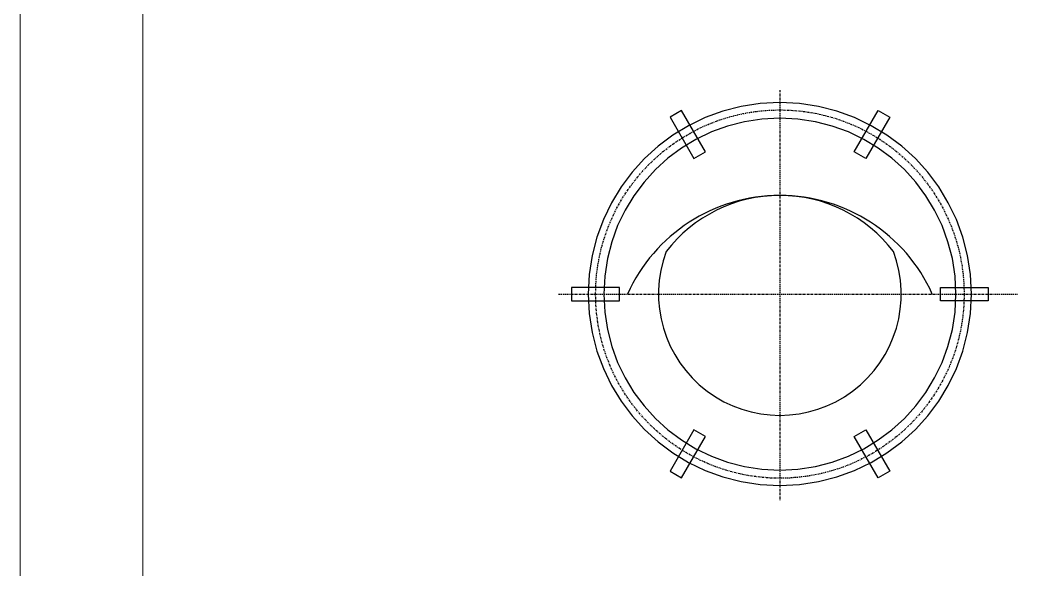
# Model space of a CAD drawing. Header units: inches. Extents: x -832 to -622, y 154 to 451.
# Drawn here: x -832 to -695.2, y 302.2 to 376.5 of the extents above; entities that cross this region are included whole.
import ezdxf

# ---------------------------------------------------------------- set-up
doc = ezdxf.new("R2010")
doc.units = ezdxf.units.IN
doc.header["$LTSCALE"] = 0.03937
doc.header["$MEASUREMENT"] = 0
doc.linetypes.add('CENTER', pattern=[10.16, 6.35, -1.27, 1.27, -1.27])
for name, color, linetype in [('002', 7, 'Continuous'), ('______ 1', 7, 'Continuous'), ('CENTER', 1, 'Continuous'), ('PO', 7, 'Continuous')]:
    doc.layers.add(name, color=color, linetype=linetype)

# ---------------------------------------------------------------- blocks, each defined once
blk = doc.blocks.new('BLOCK 78')
at = {"layer": '______ 1', "color": 18, "lineweight": 9}
blk.add_lwpolyline([(16.65, -103.09), (16.65, -10.44)], dxfattribs=at)
blk = doc.blocks.new('BLOCK 16')
at = {"layer": '______ 1', "color": 2, "lineweight": 9}
blk.add_lwpolyline([(0.08, -297.06), (210.08, -297.06), (210.08, -0.06), (0.08, -0.06), (0.08, -297.06)], dxfattribs=at)
blk = doc.blocks.new('BLOCK 23')
at = {"layer": '______ 1', "color": 18, "lineweight": 9}
blk.add_lwpolyline([(16.65, -285.76), (16.65, -103.09)], dxfattribs=at)

msp = doc.modelspace()

# ---------------------------------------------------------------- linework, layer by layer
at = {"layer": '002'}
for points in [[(-703.5753, 339.45231), (-703.7089, 342.09798), (-704.10103, 344.66721), (-704.73867, 347.14701), (-705.60882, 349.52435), (-706.69848, 351.78625), (-707.99463, 353.91969), (-709.48427, 355.91167), (-711.15439, 357.74918), (-712.99198, 359.41922), (-714.98404, 360.90878), (-717.11755, 362.20486), (-719.37951, 363.29445), (-721.75691, 364.16455), (-724.23675, 364.80215), (-726.80601, 365.19425), (-729.45169, 365.32784), (-732.09727, 365.19425), (-734.66643, 364.80215), (-737.14618, 364.16455), (-739.5235, 363.29445), (-741.78538, 362.20486), (-743.91882, 360.90878), (-745.91082, 359.41922), (-747.74835, 357.74918), (-749.41842, 355.91167), (-750.90801, 353.91969), (-752.20413, 351.78625), (-753.29376, 349.52435), (-754.16389, 347.14701), (-754.80151, 344.66721), (-755.19363, 342.09798), (-755.32722, 339.45231), (-755.19363, 336.80664), (-754.80151, 334.2374), (-754.16389, 331.75761), (-753.29376, 329.38026), (-752.20413, 327.11836), (-750.90801, 324.98493), (-749.41842, 322.99295), (-747.74835, 321.15544), (-745.91082, 319.4854), (-743.91882, 317.99583), (-741.78538, 316.69975), (-739.5235, 315.61016), (-737.14618, 314.74006), (-734.66643, 314.10246), (-732.09727, 313.71036), (-729.45169, 313.57677), (-726.80601, 313.71036), (-724.23675, 314.10246), (-721.75691, 314.74006), (-719.37951, 315.61016), (-717.11755, 316.69975), (-714.98404, 317.99583), (-712.99198, 319.4854), (-711.15439, 321.15544), (-709.48427, 322.99295), (-707.99463, 324.98493), (-706.69848, 327.11836), (-705.60882, 329.38026), (-704.73867, 331.75761), (-704.10103, 334.2374), (-703.7089, 336.80664), (-703.5753, 339.45231)], [(-705.67408, 339.45231), (-705.79684, 341.88336), (-706.15716, 344.24421), (-706.74309, 346.52289), (-707.54266, 348.70746), (-708.54394, 350.78595), (-709.73496, 352.74642), (-711.10377, 354.57691), (-712.63843, 356.26546), (-714.32697, 357.80014), (-716.15746, 359.16897), (-718.11792, 360.36001), (-720.19642, 361.3613), (-722.381, 362.16089), (-724.65971, 362.74682), (-727.02059, 363.10715), (-729.45169, 363.22992), (-731.88275, 363.10715), (-734.24359, 362.74682), (-736.52227, 362.16089), (-738.70684, 361.3613), (-740.78533, 360.36001), (-742.7458, 359.16897), (-744.57629, 357.80014), (-746.26485, 356.26546), (-747.79952, 354.57691), (-749.16835, 352.74642), (-750.35939, 350.78595), (-751.36068, 348.70746), (-752.16027, 346.52289), (-752.74621, 344.24421), (-753.10653, 341.88336), (-753.2293, 339.45231), (-753.10653, 337.02111), (-752.74621, 334.66015), (-752.16027, 332.38138), (-751.36068, 330.19675), (-750.35939, 328.11822), (-749.16835, 326.15773), (-747.79952, 324.32724), (-746.26485, 322.63869), (-744.57629, 321.10403), (-742.7458, 319.73523), (-740.78533, 318.54422), (-738.70684, 317.54296), (-736.52227, 316.7434), (-734.24359, 316.15748), (-731.88275, 315.79717), (-729.45169, 315.67441), (-727.02059, 315.79717), (-724.65971, 316.15748), (-722.381, 316.7434), (-720.19642, 317.54296), (-718.11792, 318.54422), (-716.15746, 319.73523), (-714.32697, 321.10403), (-712.63843, 322.63869), (-711.10377, 324.32724), (-709.73496, 326.15773), (-708.54394, 328.11822), (-707.54266, 330.19675), (-706.74309, 332.38138), (-706.15716, 334.66015), (-705.79684, 337.02111), (-705.67408, 339.45231)]]:
    msp.add_lwpolyline(points, dxfattribs=at)
at = {"layer": 'CENTER', "linetype": 'CENTER'}
for p, q in [((-729.45169, 367.0096), (-729.45169, 311.58168)), ((-759.33194, 339.45231), (-697.37582, 339.45231))]:
    msp.add_line(p, q, dxfattribs=at)
msp.add_circle((-729.45155, 339.45231), 24.88782, dxfattribs=at)
at = {"layer": 'PO'}
for points in [[(-744.28546, 363.37209), (-741.0647, 357.78361), (-739.49779, 358.68665), (-742.71855, 364.27514), (-744.28546, 363.37209)], [(-714.61792, 363.37209), (-717.83868, 357.78361), (-719.4056, 358.68665), (-716.18484, 364.27514), (-714.61792, 363.37209)], [(-757.58296, 338.54392), (-751.1328, 338.54392), (-751.1328, 340.35243), (-757.58296, 340.35243), (-757.58296, 338.54392)], [(-701.32043, 338.54392), (-707.77058, 338.54392), (-707.77058, 340.35243), (-701.32043, 340.35243), (-701.32043, 338.54392)], [(-742.71669, 314.62818), (-739.49474, 320.21598), (-741.06146, 321.11936), (-744.28341, 315.53156), (-742.71669, 314.62818)], [(-716.18669, 314.62818), (-719.40865, 320.21598), (-717.84192, 321.11936), (-714.61997, 315.53156), (-716.18669, 314.62818)]]:
    msp.add_lwpolyline(points, dxfattribs=at)
for centre, radius, start, end in [((-729.44955, 330.21467), 22.56389, 24.167101, 155.855887), ((-729.45169, 333.43929), 19.33929, 37.493495, 142.506505), ((-729.45169, 339.4523), 16.3891, 159.4302931, 20.5697069)]:
    msp.add_arc(centre, radius, start, end, dxfattribs=at)

# ---------------------------------------------------------------- block references
at = {"layer": '______ 1'}
for name in ['BLOCK 16', 'BLOCK 78', 'BLOCK 23']:
    msp.add_blockref(name, (-832.12536, 450.76034), dxfattribs=at)

doc.saveas('drawing.dxf')
